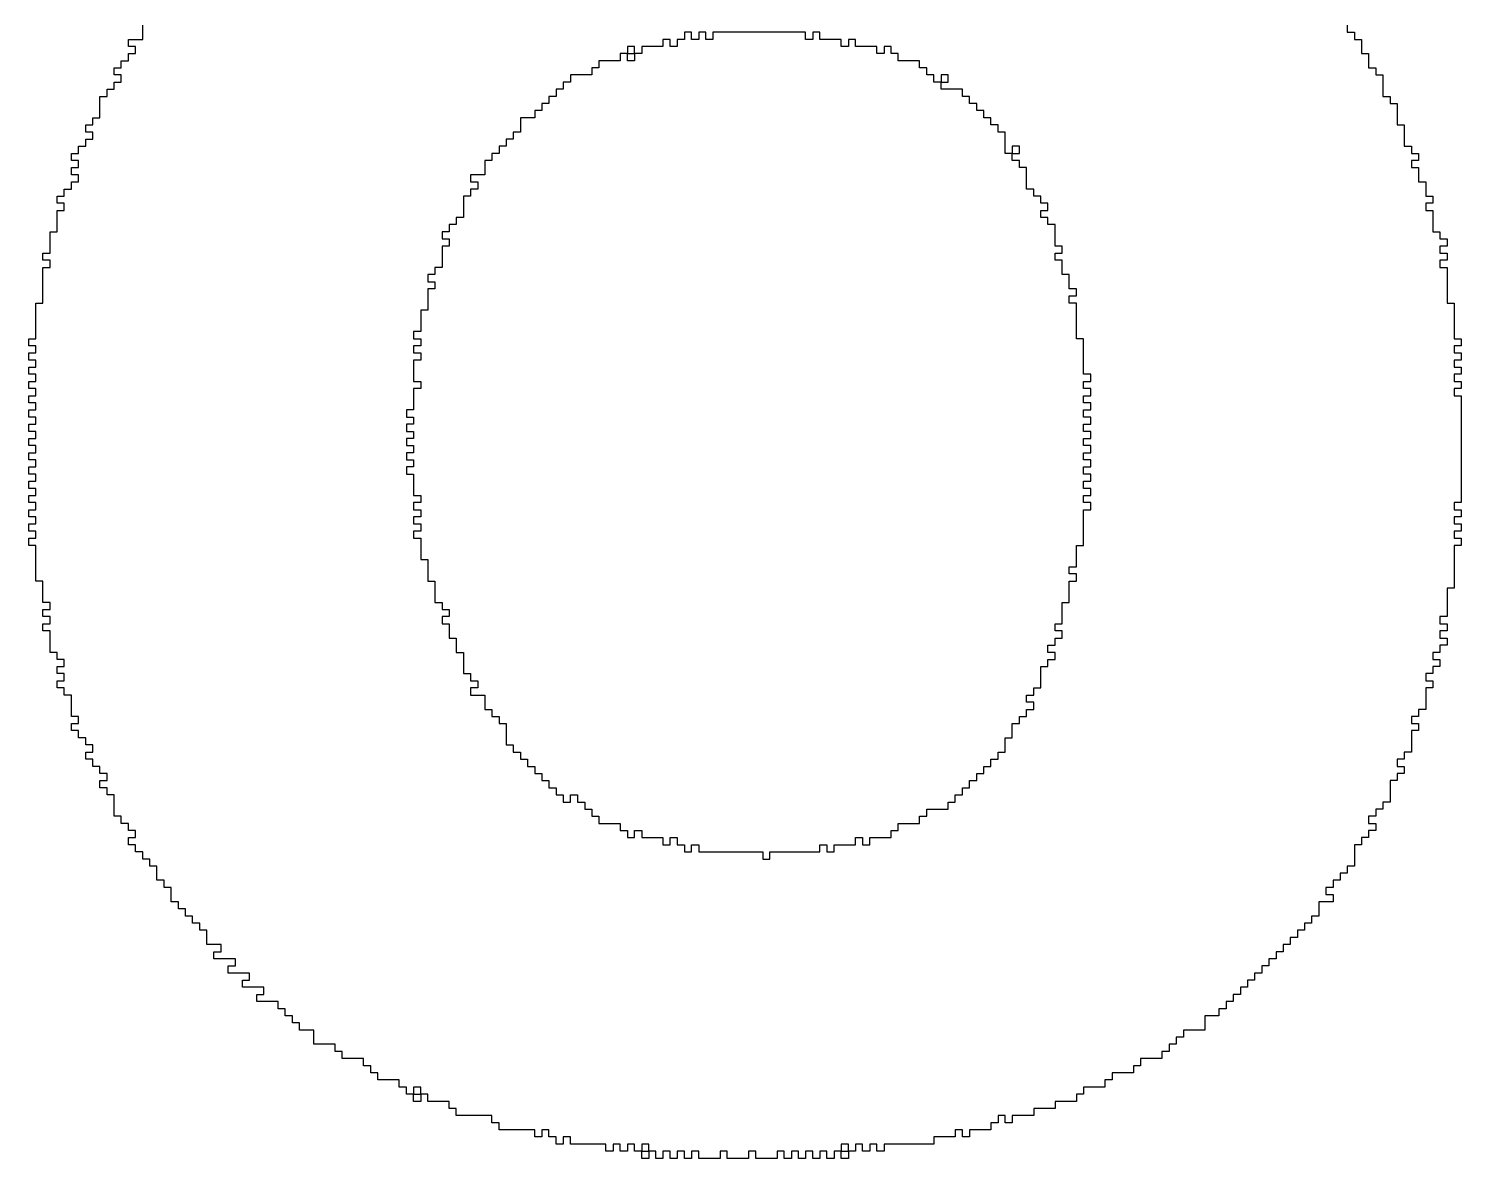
# Model space of a CAD drawing. Header units: millimetres. Extents: x 0 to 3.1, y 0 to 2.57.
# Drawn here: x 1.7193 to 1.8673, y 2.2103 to 2.327 of the extents above; entities that cross this region are included whole.
import ezdxf

# ---------------------------------------------------------------- set-up
doc = ezdxf.new("R2010")
doc.units = ezdxf.units.MM
doc.header["$MEASUREMENT"] = 0
doc.layers.add('TopOverlay', color=2, linetype='Continuous')

msp = doc.modelspace()

# ---------------------------------------------------------------- linework, layer by layer
at = {"layer": 'TopOverlay'}
for p, q in [((1.73111, 2.32667), (1.73111, 2.3274)), ((1.73111, 2.32593), (1.73111, 2.32667)), ((1.7878, 2.32667), (1.78706, 2.32667)), ((1.78706, 2.32667), (1.78706, 2.32593)), ((1.7878, 2.32593), (1.7878, 2.32667)), ((1.78927, 2.32667), (1.78854, 2.32667)), ((1.78854, 2.32667), (1.78854, 2.32593)), ((1.78927, 2.32593), (1.78927, 2.32667)), ((1.79958, 2.32667), (1.79001, 2.32667)), ((1.79001, 2.32667), (1.79001, 2.32593)), ((1.79958, 2.32593), (1.79958, 2.32667)), ((1.80105, 2.32667), (1.80032, 2.32667)), ((1.80032, 2.32667), (1.80032, 2.32593)), ((1.80105, 2.32593), (1.80105, 2.32667)), ((1.85553, 2.3274), (1.85553, 2.32667)), ((1.85553, 2.32667), (1.85627, 2.32667)), ((1.85627, 2.32667), (1.85627, 2.32593)), ((1.72964, 2.3252), (1.72964, 2.32593)), ((1.72964, 2.32593), (1.73111, 2.32593)), ((1.73037, 2.3252), (1.72964, 2.3252)), ((1.73037, 2.32446), (1.73037, 2.3252)), ((1.78191, 2.3252), (1.78117, 2.3252)), ((1.78117, 2.3252), (1.78117, 2.32446)), ((1.78191, 2.32446), (1.78191, 2.3252)), ((1.78485, 2.3252), (1.78265, 2.3252)), ((1.78265, 2.3252), (1.78265, 2.32446)), ((1.78559, 2.32593), (1.78485, 2.32593)), ((1.78485, 2.32593), (1.78485, 2.3252)), ((1.78559, 2.3252), (1.78559, 2.32593)), ((1.78633, 2.3252), (1.78559, 2.3252)), ((1.78706, 2.32593), (1.78633, 2.32593)), ((1.78633, 2.32593), (1.78633, 2.3252)), ((1.78854, 2.32593), (1.7878, 2.32593)), ((1.79001, 2.32593), (1.78927, 2.32593)), ((1.80032, 2.32593), (1.79958, 2.32593)), ((1.80326, 2.32593), (1.80105, 2.32593)), ((1.80326, 2.3252), (1.80326, 2.32593)), ((1.804, 2.3252), (1.80326, 2.3252)), ((1.80473, 2.32593), (1.804, 2.32593)), ((1.804, 2.32593), (1.804, 2.3252)), ((1.80473, 2.3252), (1.80473, 2.32593)), ((1.80694, 2.3252), (1.80473, 2.3252)), ((1.80694, 2.32446), (1.80694, 2.3252)), ((1.80841, 2.3252), (1.80768, 2.3252)), ((1.80768, 2.3252), (1.80768, 2.32446)), ((1.80841, 2.32446), (1.80841, 2.3252)), ((1.85627, 2.32593), (1.85701, 2.32593)), ((1.85701, 2.32593), (1.85701, 2.3252)), ((1.85701, 2.3252), (1.85701, 2.32446)), ((1.7289, 2.32299), (1.7289, 2.32372)), ((1.7289, 2.32372), (1.72964, 2.32372)), ((1.72964, 2.32372), (1.72964, 2.32446)), ((1.72964, 2.32446), (1.73037, 2.32446)), ((1.78044, 2.32372), (1.77823, 2.32372)), ((1.77823, 2.32372), (1.77823, 2.32299)), ((1.78117, 2.32446), (1.78044, 2.32446)), ((1.78044, 2.32446), (1.78044, 2.32372)), ((1.78117, 2.32446), (1.78191, 2.32446)), ((1.78117, 2.32372), (1.78117, 2.32446)), ((1.78191, 2.32372), (1.78117, 2.32372)), ((1.78265, 2.32446), (1.78191, 2.32446)), ((1.78191, 2.32446), (1.78191, 2.32372)), ((1.80768, 2.32446), (1.80694, 2.32446)), ((1.80915, 2.32446), (1.80841, 2.32446)), ((1.80915, 2.32372), (1.80915, 2.32446)), ((1.81136, 2.32372), (1.80915, 2.32372)), ((1.81136, 2.32299), (1.81136, 2.32372)), ((1.85701, 2.32446), (1.85774, 2.32446)), ((1.85774, 2.32446), (1.85774, 2.32372)), ((1.85774, 2.32372), (1.85774, 2.32299)), ((1.72816, 2.32225), (1.72816, 2.32299)), ((1.72816, 2.32299), (1.7289, 2.32299)), ((1.7289, 2.32225), (1.72816, 2.32225)), ((1.7289, 2.32151), (1.7289, 2.32225)), ((1.77749, 2.32225), (1.77528, 2.32225)), ((1.77528, 2.32225), (1.77528, 2.32151)), ((1.77823, 2.32299), (1.77749, 2.32299)), ((1.77749, 2.32299), (1.77749, 2.32225)), ((1.81209, 2.32299), (1.81136, 2.32299)), ((1.81209, 2.32225), (1.81209, 2.32299)), ((1.81283, 2.32225), (1.81209, 2.32225)), ((1.81283, 2.32151), (1.81283, 2.32225)), ((1.8143, 2.32225), (1.81357, 2.32225)), ((1.81357, 2.32225), (1.81357, 2.32151)), ((1.8143, 2.32151), (1.8143, 2.32225)), ((1.85774, 2.32299), (1.85848, 2.32299)), ((1.85848, 2.32299), (1.85848, 2.32225)), ((1.85848, 2.32225), (1.85921, 2.32225)), ((1.85921, 2.32225), (1.85921, 2.32151)), ((1.72743, 2.32004), (1.72743, 2.32078)), ((1.72743, 2.32078), (1.72816, 2.32078)), ((1.72816, 2.32078), (1.72816, 2.32151)), ((1.72816, 2.32151), (1.7289, 2.32151)), ((1.77455, 2.32078), (1.77381, 2.32078)), ((1.77381, 2.32078), (1.77381, 2.32004)), ((1.77528, 2.32151), (1.77455, 2.32151)), ((1.77455, 2.32151), (1.77455, 2.32078)), ((1.81357, 2.32151), (1.81283, 2.32151)), ((1.81357, 2.32078), (1.81357, 2.32151)), ((1.81357, 2.32151), (1.8143, 2.32151)), ((1.81578, 2.32078), (1.81357, 2.32078)), ((1.81578, 2.32004), (1.81578, 2.32078)), ((1.85921, 2.32151), (1.85921, 2.32078)), ((1.85921, 2.32078), (1.85921, 2.32004)), ((1.72669, 2.31931), (1.72669, 2.32004)), ((1.72669, 2.32004), (1.72743, 2.32004)), ((1.72669, 2.31857), (1.72669, 2.31931)), ((1.77307, 2.31931), (1.77234, 2.31931)), ((1.77234, 2.31931), (1.77234, 2.31857)), ((1.77381, 2.32004), (1.77307, 2.32004)), ((1.77307, 2.32004), (1.77307, 2.31931)), ((1.81651, 2.32004), (1.81578, 2.32004)), ((1.81651, 2.31931), (1.81651, 2.32004)), ((1.81725, 2.31931), (1.81651, 2.31931)), ((1.81725, 2.31857), (1.81725, 2.31931)), ((1.85921, 2.32004), (1.85995, 2.32004)), ((1.85995, 2.32004), (1.85995, 2.31931)), ((1.85995, 2.31931), (1.86069, 2.31931)), ((1.86069, 2.31931), (1.86069, 2.31857)), ((1.72595, 2.3171), (1.72595, 2.31783)), ((1.72595, 2.31783), (1.72669, 2.31783)), ((1.72669, 2.31783), (1.72669, 2.31857)), ((1.7716, 2.31783), (1.77013, 2.31783)), ((1.77013, 2.31783), (1.77013, 2.3171)), ((1.77234, 2.31857), (1.7716, 2.31857)), ((1.7716, 2.31857), (1.7716, 2.31783)), ((1.81798, 2.31857), (1.81725, 2.31857)), ((1.81798, 2.31783), (1.81798, 2.31857)), ((1.81872, 2.31783), (1.81798, 2.31783)), ((1.81872, 2.3171), (1.81872, 2.31783)), ((1.86069, 2.31857), (1.86069, 2.31783)), ((1.86069, 2.31783), (1.86069, 2.3171)), ((1.72522, 2.31636), (1.72522, 2.3171)), ((1.72522, 2.3171), (1.72595, 2.3171)), ((1.72595, 2.31636), (1.72522, 2.31636)), ((1.72595, 2.31562), (1.72595, 2.31636)), ((1.77013, 2.31636), (1.76939, 2.31636)), ((1.76939, 2.31636), (1.76939, 2.31562)), ((1.77013, 2.3171), (1.77013, 2.31636)), ((1.81946, 2.3171), (1.81872, 2.3171)), ((1.81946, 2.31636), (1.81946, 2.3171)), ((1.82019, 2.31636), (1.81946, 2.31636)), ((1.82019, 2.31562), (1.82019, 2.31636)), ((1.86069, 2.3171), (1.86142, 2.3171)), ((1.86142, 2.3171), (1.86142, 2.31636)), ((1.86142, 2.31636), (1.86142, 2.31562)), ((1.72448, 2.31415), (1.72448, 2.31489)), ((1.72448, 2.31489), (1.72522, 2.31489)), ((1.72522, 2.31489), (1.72522, 2.31562)), ((1.72522, 2.31562), (1.72595, 2.31562)), ((1.76866, 2.31489), (1.76792, 2.31489)), ((1.76792, 2.31489), (1.76792, 2.31415)), ((1.76939, 2.31562), (1.76866, 2.31562)), ((1.76866, 2.31562), (1.76866, 2.31489)), ((1.82019, 2.31489), (1.82019, 2.31562)), ((1.82019, 2.31415), (1.82019, 2.31489)), ((1.82167, 2.31489), (1.82093, 2.31489)), ((1.82093, 2.31489), (1.82093, 2.31415)), ((1.82167, 2.31415), (1.82167, 2.31489)), ((1.86142, 2.31562), (1.86142, 2.31489)), ((1.86142, 2.31489), (1.86216, 2.31489)), ((1.86216, 2.31489), (1.86216, 2.31415)), ((1.72375, 2.31342), (1.72375, 2.31415)), ((1.72375, 2.31415), (1.72448, 2.31415)), ((1.72448, 2.31342), (1.72375, 2.31342)), ((1.72448, 2.31268), (1.72448, 2.31342)), ((1.76718, 2.31342), (1.76645, 2.31342)), ((1.76645, 2.31342), (1.76645, 2.31268)), ((1.76792, 2.31415), (1.76718, 2.31415)), ((1.76718, 2.31415), (1.76718, 2.31342)), ((1.82093, 2.31415), (1.82019, 2.31415)), ((1.82093, 2.31342), (1.82093, 2.31415)), ((1.82093, 2.31415), (1.82167, 2.31415)), ((1.82167, 2.31342), (1.82093, 2.31342)), ((1.82167, 2.31268), (1.82167, 2.31342)), ((1.86216, 2.31415), (1.8629, 2.31415)), ((1.8629, 2.31342), (1.86216, 2.31342)), ((1.86216, 2.31342), (1.86216, 2.31268)), ((1.8629, 2.31415), (1.8629, 2.31342)), ((1.72375, 2.31194), (1.72375, 2.31268)), ((1.72375, 2.31268), (1.72448, 2.31268)), ((1.72448, 2.31194), (1.72375, 2.31194)), ((1.72448, 2.31121), (1.72448, 2.31194)), ((1.76645, 2.31194), (1.76498, 2.31194)), ((1.76498, 2.31194), (1.76498, 2.31121)), ((1.76645, 2.31268), (1.76645, 2.31194)), ((1.8224, 2.31268), (1.82167, 2.31268)), ((1.8224, 2.31194), (1.8224, 2.31268)), ((1.8224, 2.31121), (1.8224, 2.31194)), ((1.86216, 2.31268), (1.8629, 2.31268)), ((1.8629, 2.31268), (1.8629, 2.31194)), ((1.8629, 2.31194), (1.8629, 2.31121)), ((1.72301, 2.30973), (1.72301, 2.31047)), ((1.72301, 2.31047), (1.72375, 2.31047)), ((1.72375, 2.31047), (1.72375, 2.31121)), ((1.72375, 2.31121), (1.72448, 2.31121)), ((1.76498, 2.31121), (1.76571, 2.31121)), ((1.76571, 2.31047), (1.76498, 2.31047)), ((1.76498, 2.31047), (1.76498, 2.30973)), ((1.76571, 2.31121), (1.76571, 2.31047)), ((1.8224, 2.31047), (1.8224, 2.31121)), ((1.82314, 2.31047), (1.8224, 2.31047)), ((1.82314, 2.30973), (1.82314, 2.31047)), ((1.8629, 2.31121), (1.86363, 2.31121)), ((1.86363, 2.31121), (1.86363, 2.31047)), ((1.86363, 2.31047), (1.86363, 2.30973)), ((1.72227, 2.309), (1.72227, 2.30973)), ((1.72227, 2.30973), (1.72301, 2.30973)), ((1.72301, 2.309), (1.72227, 2.309)), ((1.72301, 2.30826), (1.72301, 2.309)), ((1.76498, 2.30973), (1.76424, 2.30973)), ((1.76424, 2.30973), (1.76424, 2.309)), ((1.76424, 2.309), (1.76424, 2.30826)), ((1.82387, 2.30973), (1.82314, 2.30973)), ((1.82387, 2.309), (1.82387, 2.30973)), ((1.82461, 2.309), (1.82387, 2.309)), ((1.82461, 2.30826), (1.82461, 2.309)), ((1.86363, 2.30973), (1.86437, 2.30973)), ((1.86437, 2.309), (1.86363, 2.309)), ((1.86363, 2.309), (1.86363, 2.30826)), ((1.86437, 2.30973), (1.86437, 2.309)), ((1.72227, 2.30753), (1.72227, 2.30826)), ((1.72227, 2.30826), (1.72301, 2.30826)), ((1.72227, 2.30679), (1.72227, 2.30753)), ((1.76424, 2.30753), (1.7635, 2.30753)), ((1.7635, 2.30753), (1.7635, 2.30679)), ((1.76424, 2.30826), (1.76424, 2.30753)), ((1.82387, 2.30753), (1.82387, 2.30826)), ((1.82387, 2.30826), (1.82461, 2.30826)), ((1.82461, 2.30753), (1.82387, 2.30753)), ((1.82461, 2.30679), (1.82461, 2.30753)), ((1.86363, 2.30826), (1.86437, 2.30826)), ((1.86437, 2.30826), (1.86437, 2.30753)), ((1.86437, 2.30753), (1.86437, 2.30679)), ((1.72154, 2.30532), (1.72154, 2.30605)), ((1.72154, 2.30605), (1.72227, 2.30605)), ((1.72227, 2.30605), (1.72227, 2.30679)), ((1.76277, 2.30605), (1.76203, 2.30605)), ((1.76203, 2.30605), (1.76203, 2.30532)), ((1.7635, 2.30679), (1.76277, 2.30679)), ((1.76277, 2.30679), (1.76277, 2.30605)), ((1.82535, 2.30679), (1.82461, 2.30679)), ((1.82535, 2.30605), (1.82535, 2.30679)), ((1.82535, 2.30532), (1.82535, 2.30605)), ((1.86437, 2.30679), (1.86437, 2.30605)), ((1.86437, 2.30605), (1.8651, 2.30605)), ((1.8651, 2.30605), (1.8651, 2.30532)), ((1.72154, 2.30458), (1.72154, 2.30532)), ((1.72154, 2.30384), (1.72154, 2.30458)), ((1.76203, 2.30532), (1.76277, 2.30532)), ((1.76277, 2.30458), (1.76203, 2.30458)), ((1.76203, 2.30458), (1.76203, 2.30384)), ((1.76277, 2.30532), (1.76277, 2.30458)), ((1.82535, 2.30458), (1.82535, 2.30532)), ((1.82608, 2.30458), (1.82535, 2.30458)), ((1.82608, 2.30384), (1.82608, 2.30458)), ((1.8651, 2.30532), (1.86584, 2.30532)), ((1.86584, 2.30458), (1.8651, 2.30458)), ((1.8651, 2.30458), (1.8651, 2.30384)), ((1.86584, 2.30532), (1.86584, 2.30458)), ((1.7208, 2.30311), (1.7208, 2.30384)), ((1.7208, 2.30384), (1.72154, 2.30384)), ((1.72154, 2.30311), (1.7208, 2.30311)), ((1.72154, 2.30237), (1.72154, 2.30311)), ((1.76203, 2.30384), (1.76203, 2.30311)), ((1.76203, 2.30311), (1.76203, 2.30237)), ((1.82535, 2.30311), (1.82535, 2.30384)), ((1.82535, 2.30384), (1.82608, 2.30384)), ((1.82608, 2.30311), (1.82535, 2.30311)), ((1.82608, 2.30237), (1.82608, 2.30311)), ((1.8651, 2.30384), (1.86584, 2.30384)), ((1.86584, 2.30311), (1.8651, 2.30311)), ((1.8651, 2.30311), (1.8651, 2.30237)), ((1.86584, 2.30384), (1.86584, 2.30311)), ((1.7208, 2.30164), (1.7208, 2.30237)), ((1.7208, 2.30237), (1.72154, 2.30237)), ((1.7208, 2.3009), (1.7208, 2.30164)), ((1.76129, 2.30164), (1.76056, 2.30164)), ((1.76056, 2.30164), (1.76056, 2.3009)), ((1.76203, 2.30237), (1.76129, 2.30237)), ((1.76129, 2.30237), (1.76129, 2.30164)), ((1.82608, 2.30164), (1.82608, 2.30237)), ((1.82682, 2.30164), (1.82608, 2.30164)), ((1.82682, 2.3009), (1.82682, 2.30164)), ((1.8651, 2.30237), (1.86584, 2.30237)), ((1.86584, 2.30237), (1.86584, 2.30164)), ((1.86584, 2.30164), (1.86584, 2.3009)), ((1.7208, 2.30016), (1.7208, 2.3009)), ((1.7208, 2.29943), (1.7208, 2.30016)), ((1.76056, 2.3009), (1.76129, 2.3009)), ((1.76129, 2.30016), (1.76056, 2.30016)), ((1.76056, 2.30016), (1.76056, 2.29943)), ((1.76129, 2.3009), (1.76129, 2.30016)), ((1.82682, 2.30016), (1.82682, 2.3009)), ((1.82756, 2.30016), (1.82682, 2.30016)), ((1.82756, 2.29943), (1.82756, 2.30016)), ((1.86584, 2.3009), (1.86584, 2.30016)), ((1.86584, 2.30016), (1.86584, 2.29943)), ((1.72006, 2.29795), (1.72006, 2.29869)), ((1.72006, 2.29869), (1.7208, 2.29869)), ((1.7208, 2.29869), (1.7208, 2.29943)), ((1.76056, 2.29943), (1.76056, 2.29869)), ((1.76056, 2.29869), (1.76056, 2.29795)), ((1.82682, 2.29869), (1.82682, 2.29943)), ((1.82682, 2.29943), (1.82756, 2.29943)), ((1.82756, 2.29869), (1.82682, 2.29869)), ((1.82756, 2.29795), (1.82756, 2.29869)), ((1.86584, 2.29943), (1.86584, 2.29869)), ((1.86584, 2.29869), (1.86658, 2.29869)), ((1.86658, 2.29869), (1.86658, 2.29795)), ((1.72006, 2.29722), (1.72006, 2.29795)), ((1.72006, 2.29648), (1.72006, 2.29722)), ((1.76056, 2.29795), (1.75982, 2.29795)), ((1.75982, 2.29795), (1.75982, 2.29722)), ((1.75982, 2.29722), (1.75982, 2.29648)), ((1.82756, 2.29722), (1.82756, 2.29795)), ((1.82756, 2.29648), (1.82756, 2.29722)), ((1.86658, 2.29795), (1.86658, 2.29722)), ((1.86658, 2.29722), (1.86658, 2.29648)), ((1.72006, 2.29575), (1.72006, 2.29648)), ((1.72006, 2.29501), (1.72006, 2.29575)), ((1.75982, 2.29575), (1.75909, 2.29575)), ((1.75909, 2.29575), (1.75909, 2.29501)), ((1.75982, 2.29648), (1.75982, 2.29575)), ((1.82756, 2.29575), (1.82756, 2.29648)), ((1.82756, 2.29501), (1.82756, 2.29575)), ((1.86658, 2.29648), (1.86658, 2.29575)), ((1.86658, 2.29575), (1.86658, 2.29501)), ((1.71933, 2.29427), (1.71933, 2.29501)), ((1.71933, 2.29501), (1.72006, 2.29501)), ((1.72006, 2.29427), (1.71933, 2.29427)), ((1.72006, 2.29354), (1.72006, 2.29427)), ((1.75909, 2.29501), (1.75982, 2.29501)), ((1.75982, 2.29427), (1.75909, 2.29427)), ((1.75909, 2.29427), (1.75909, 2.29354)), ((1.75982, 2.29501), (1.75982, 2.29427)), ((1.82829, 2.29501), (1.82756, 2.29501)), ((1.82829, 2.29427), (1.82829, 2.29501)), ((1.82829, 2.29354), (1.82829, 2.29427)), ((1.86658, 2.29501), (1.86731, 2.29501)), ((1.86731, 2.29427), (1.86658, 2.29427)), ((1.86658, 2.29427), (1.86658, 2.29354)), ((1.86731, 2.29501), (1.86731, 2.29427)), ((1.71933, 2.2928), (1.71933, 2.29354)), ((1.71933, 2.29354), (1.72006, 2.29354)), ((1.72006, 2.2928), (1.71933, 2.2928)), ((1.72006, 2.29206), (1.72006, 2.2928)), ((1.75909, 2.29354), (1.75982, 2.29354)), ((1.75982, 2.2928), (1.75909, 2.2928)), ((1.75909, 2.2928), (1.75909, 2.29206)), ((1.75982, 2.29354), (1.75982, 2.2928)), ((1.82829, 2.2928), (1.82829, 2.29354)), ((1.82829, 2.29206), (1.82829, 2.2928)), ((1.86658, 2.29354), (1.86731, 2.29354)), ((1.86731, 2.2928), (1.86658, 2.2928)), ((1.86658, 2.2928), (1.86658, 2.29206)), ((1.86731, 2.29354), (1.86731, 2.2928)), ((1.71933, 2.29133), (1.71933, 2.29206)), ((1.71933, 2.29206), (1.72006, 2.29206)), ((1.72006, 2.29133), (1.71933, 2.29133)), ((1.72006, 2.29059), (1.72006, 2.29133)), ((1.75909, 2.29206), (1.75909, 2.29133)), ((1.75909, 2.29133), (1.75909, 2.29059)), ((1.82829, 2.29133), (1.82829, 2.29206)), ((1.82903, 2.29133), (1.82829, 2.29133)), ((1.82903, 2.29059), (1.82903, 2.29133)), ((1.86658, 2.29206), (1.86731, 2.29206)), ((1.86731, 2.29133), (1.86658, 2.29133)), ((1.86658, 2.29133), (1.86658, 2.29059)), ((1.86731, 2.29206), (1.86731, 2.29133)), ((1.71933, 2.28986), (1.71933, 2.29059)), ((1.71933, 2.29059), (1.72006, 2.29059)), ((1.72006, 2.28986), (1.71933, 2.28986)), ((1.72006, 2.28912), (1.72006, 2.28986)), ((1.75909, 2.29059), (1.75982, 2.29059)), ((1.75982, 2.28986), (1.75909, 2.28986)), ((1.75909, 2.28986), (1.75909, 2.28912)), ((1.75982, 2.29059), (1.75982, 2.28986)), ((1.82829, 2.28986), (1.82829, 2.29059)), ((1.82829, 2.29059), (1.82903, 2.29059)), ((1.82903, 2.28986), (1.82829, 2.28986)), ((1.82903, 2.28912), (1.82903, 2.28986)), ((1.86658, 2.29059), (1.86731, 2.29059)), ((1.86731, 2.28986), (1.86658, 2.28986)), ((1.86658, 2.28986), (1.86658, 2.28912)), ((1.86731, 2.29059), (1.86731, 2.28986)), ((1.71933, 2.28838), (1.71933, 2.28912)), ((1.71933, 2.28912), (1.72006, 2.28912)), ((1.72006, 2.28838), (1.71933, 2.28838)), ((1.72006, 2.28765), (1.72006, 2.28838)), ((1.75909, 2.28912), (1.75909, 2.28838)), ((1.75909, 2.28838), (1.75909, 2.28765)), ((1.82829, 2.28838), (1.82829, 2.28912)), ((1.82829, 2.28912), (1.82903, 2.28912)), ((1.82903, 2.28838), (1.82829, 2.28838)), ((1.82903, 2.28765), (1.82903, 2.28838)), ((1.86658, 2.28912), (1.86731, 2.28912)), ((1.86731, 2.28912), (1.86731, 2.28838)), ((1.86731, 2.28838), (1.86731, 2.28765)), ((1.71933, 2.28691), (1.71933, 2.28765)), ((1.71933, 2.28765), (1.72006, 2.28765)), ((1.72006, 2.28691), (1.71933, 2.28691)), ((1.72006, 2.28617), (1.72006, 2.28691)), ((1.75909, 2.28765), (1.75835, 2.28765)), ((1.75835, 2.28765), (1.75835, 2.28691)), ((1.75835, 2.28691), (1.75909, 2.28691)), ((1.75909, 2.28691), (1.75909, 2.28617)), ((1.82829, 2.28691), (1.82829, 2.28765)), ((1.82829, 2.28765), (1.82903, 2.28765)), ((1.82903, 2.28691), (1.82829, 2.28691)), ((1.82903, 2.28617), (1.82903, 2.28691)), ((1.86731, 2.28765), (1.86731, 2.28691)), ((1.86731, 2.28691), (1.86731, 2.28617)), ((1.71933, 2.28544), (1.71933, 2.28617)), ((1.71933, 2.28617), (1.72006, 2.28617)), ((1.72006, 2.28544), (1.71933, 2.28544)), ((1.72006, 2.2847), (1.72006, 2.28544)), ((1.75909, 2.28617), (1.75835, 2.28617)), ((1.75835, 2.28617), (1.75835, 2.28544)), ((1.75835, 2.28544), (1.75909, 2.28544)), ((1.75909, 2.28544), (1.75909, 2.2847)), ((1.82829, 2.28544), (1.82829, 2.28617)), ((1.82829, 2.28617), (1.82903, 2.28617)), ((1.82903, 2.28544), (1.82829, 2.28544)), ((1.82903, 2.2847), (1.82903, 2.28544)), ((1.86731, 2.28617), (1.86731, 2.28544)), ((1.86731, 2.28544), (1.86731, 2.2847)), ((1.71933, 2.28397), (1.71933, 2.2847)), ((1.71933, 2.2847), (1.72006, 2.2847)), ((1.72006, 2.28397), (1.71933, 2.28397)), ((1.72006, 2.28323), (1.72006, 2.28397)), ((1.75909, 2.2847), (1.75835, 2.2847)), ((1.75835, 2.2847), (1.75835, 2.28397)), ((1.75835, 2.28397), (1.75909, 2.28397)), ((1.75909, 2.28397), (1.75909, 2.28323)), ((1.82829, 2.28397), (1.82829, 2.2847)), ((1.82829, 2.2847), (1.82903, 2.2847)), ((1.82903, 2.28397), (1.82829, 2.28397)), ((1.82903, 2.28323), (1.82903, 2.28397)), ((1.86731, 2.2847), (1.86731, 2.28397)), ((1.86731, 2.28397), (1.86731, 2.28323)), ((1.71933, 2.28249), (1.71933, 2.28323)), ((1.71933, 2.28323), (1.72006, 2.28323)), ((1.72006, 2.28249), (1.71933, 2.28249)), ((1.72006, 2.28176), (1.72006, 2.28249)), ((1.75909, 2.28323), (1.75835, 2.28323)), ((1.75835, 2.28323), (1.75835, 2.28249)), ((1.75835, 2.28249), (1.75909, 2.28249)), ((1.75909, 2.28249), (1.75909, 2.28176)), ((1.82829, 2.28249), (1.82829, 2.28323)), ((1.82829, 2.28323), (1.82903, 2.28323)), ((1.82903, 2.28249), (1.82829, 2.28249)), ((1.82903, 2.28176), (1.82903, 2.28249)), ((1.86731, 2.28323), (1.86731, 2.28249)), ((1.86731, 2.28249), (1.86731, 2.28176)), ((1.71933, 2.28102), (1.71933, 2.28176)), ((1.71933, 2.28176), (1.72006, 2.28176)), ((1.72006, 2.28102), (1.71933, 2.28102)), ((1.72006, 2.28028), (1.72006, 2.28102)), ((1.75909, 2.28176), (1.75835, 2.28176)), ((1.75835, 2.28176), (1.75835, 2.28102)), ((1.75835, 2.28102), (1.75909, 2.28102)), ((1.75909, 2.28102), (1.75909, 2.28028)), ((1.82829, 2.28102), (1.82829, 2.28176)), ((1.82829, 2.28176), (1.82903, 2.28176)), ((1.82903, 2.28102), (1.82829, 2.28102)), ((1.82903, 2.28028), (1.82903, 2.28102)), ((1.86731, 2.28176), (1.86731, 2.28102)), ((1.86731, 2.28102), (1.86731, 2.28028)), ((1.71933, 2.27955), (1.71933, 2.28028)), ((1.71933, 2.28028), (1.72006, 2.28028)), ((1.72006, 2.27955), (1.71933, 2.27955)), ((1.72006, 2.27881), (1.72006, 2.27955)), ((1.75909, 2.28028), (1.75909, 2.27955)), ((1.75909, 2.27955), (1.75909, 2.27881)), ((1.82829, 2.27955), (1.82829, 2.28028)), ((1.82829, 2.28028), (1.82903, 2.28028)), ((1.82903, 2.27955), (1.82829, 2.27955)), ((1.82903, 2.27881), (1.82903, 2.27955)), ((1.86731, 2.28028), (1.86731, 2.27955)), ((1.86731, 2.27955), (1.86731, 2.27881)), ((1.71933, 2.27808), (1.71933, 2.27881)), ((1.71933, 2.27881), (1.72006, 2.27881)), ((1.72006, 2.27808), (1.71933, 2.27808)), ((1.72006, 2.27734), (1.72006, 2.27808)), ((1.75909, 2.27881), (1.75982, 2.27881)), ((1.75982, 2.27808), (1.75909, 2.27808)), ((1.75909, 2.27808), (1.75909, 2.27734)), ((1.75982, 2.27881), (1.75982, 2.27808)), ((1.82829, 2.27808), (1.82829, 2.27881)), ((1.82829, 2.27881), (1.82903, 2.27881)), ((1.82903, 2.27808), (1.82829, 2.27808)), ((1.82903, 2.27734), (1.82903, 2.27808)), ((1.86731, 2.27808), (1.86658, 2.27808)), ((1.86658, 2.27808), (1.86658, 2.27734)), ((1.86731, 2.27881), (1.86731, 2.27808)), ((1.71933, 2.2766), (1.71933, 2.27734)), ((1.71933, 2.27734), (1.72006, 2.27734)), ((1.72006, 2.2766), (1.71933, 2.2766)), ((1.72006, 2.27587), (1.72006, 2.2766)), ((1.75909, 2.27734), (1.75982, 2.27734)), ((1.75982, 2.2766), (1.75909, 2.2766)), ((1.75909, 2.2766), (1.75909, 2.27587)), ((1.75982, 2.27734), (1.75982, 2.2766)), ((1.82829, 2.2766), (1.82829, 2.27734)), ((1.82829, 2.27734), (1.82903, 2.27734)), ((1.82829, 2.27587), (1.82829, 2.2766)), ((1.86658, 2.27734), (1.86731, 2.27734)), ((1.86731, 2.2766), (1.86658, 2.2766)), ((1.86658, 2.2766), (1.86658, 2.27587)), ((1.86731, 2.27734), (1.86731, 2.2766)), ((1.71933, 2.27513), (1.71933, 2.27587)), ((1.71933, 2.27587), (1.72006, 2.27587)), ((1.72006, 2.27513), (1.71933, 2.27513)), ((1.72006, 2.27439), (1.72006, 2.27513)), ((1.75909, 2.27587), (1.75982, 2.27587)), ((1.75982, 2.27513), (1.75909, 2.27513)), ((1.75909, 2.27513), (1.75909, 2.27439)), ((1.75982, 2.27587), (1.75982, 2.27513)), ((1.82829, 2.27513), (1.82829, 2.27587)), ((1.82829, 2.27439), (1.82829, 2.27513)), ((1.86658, 2.27587), (1.86731, 2.27587)), ((1.86731, 2.27513), (1.86658, 2.27513)), ((1.86658, 2.27513), (1.86658, 2.27439)), ((1.86731, 2.27587), (1.86731, 2.27513)), ((1.71933, 2.27366), (1.71933, 2.27439)), ((1.71933, 2.27439), (1.72006, 2.27439)), ((1.72006, 2.27366), (1.71933, 2.27366)), ((1.72006, 2.27292), (1.72006, 2.27366)), ((1.75909, 2.27439), (1.75982, 2.27439)), ((1.75982, 2.27439), (1.75982, 2.27366)), ((1.75982, 2.27366), (1.75982, 2.27292)), ((1.82756, 2.27292), (1.82756, 2.27366)), ((1.82756, 2.27366), (1.82829, 2.27366)), ((1.82829, 2.27366), (1.82829, 2.27439)), ((1.86658, 2.27439), (1.86731, 2.27439)), ((1.86731, 2.27366), (1.86658, 2.27366)), ((1.86658, 2.27366), (1.86658, 2.27292)), ((1.86731, 2.27439), (1.86731, 2.27366)), ((1.72006, 2.27219), (1.72006, 2.27292)), ((1.72006, 2.27145), (1.72006, 2.27219)), ((1.75982, 2.27292), (1.75982, 2.27219)), ((1.75982, 2.27219), (1.76056, 2.27219)), ((1.76056, 2.27219), (1.76056, 2.27145)), ((1.82756, 2.27219), (1.82756, 2.27292)), ((1.82756, 2.27145), (1.82756, 2.27219)), ((1.86658, 2.27292), (1.86658, 2.27219)), ((1.86658, 2.27219), (1.86658, 2.27145)), ((1.72006, 2.27071), (1.72006, 2.27145)), ((1.72006, 2.26998), (1.72006, 2.27071)), ((1.76056, 2.27145), (1.76056, 2.27071)), ((1.76056, 2.27071), (1.76056, 2.26998)), ((1.82682, 2.27071), (1.82682, 2.27145)), ((1.82682, 2.27145), (1.82756, 2.27145)), ((1.82756, 2.27071), (1.82682, 2.27071)), ((1.82756, 2.26998), (1.82756, 2.27071)), ((1.86658, 2.27145), (1.86658, 2.27071)), ((1.86658, 2.27071), (1.86658, 2.26998)), ((1.7208, 2.26998), (1.72006, 2.26998)), ((1.7208, 2.26924), (1.7208, 2.26998)), ((1.7208, 2.2685), (1.7208, 2.26924)), ((1.76056, 2.26998), (1.76129, 2.26998)), ((1.76129, 2.26998), (1.76129, 2.26924)), ((1.76129, 2.26924), (1.76129, 2.2685)), ((1.82682, 2.26924), (1.82682, 2.26998)), ((1.82682, 2.26998), (1.82756, 2.26998)), ((1.82682, 2.2685), (1.82682, 2.26924)), ((1.86658, 2.26924), (1.86584, 2.26924)), ((1.86584, 2.26924), (1.86584, 2.2685)), ((1.86658, 2.26998), (1.86658, 2.26924)), ((1.7208, 2.26777), (1.7208, 2.2685)), ((1.72154, 2.26777), (1.7208, 2.26777)), ((1.72154, 2.26703), (1.72154, 2.26777)), ((1.76129, 2.2685), (1.76129, 2.26777)), ((1.76129, 2.26777), (1.76203, 2.26777)), ((1.76203, 2.26777), (1.76203, 2.26703)), ((1.82608, 2.26703), (1.82608, 2.26777)), ((1.82608, 2.26777), (1.82682, 2.26777)), ((1.82682, 2.26777), (1.82682, 2.2685)), ((1.86584, 2.2685), (1.86584, 2.26777)), ((1.86584, 2.26777), (1.86584, 2.26703)), ((1.7208, 2.2663), (1.7208, 2.26703)), ((1.7208, 2.26703), (1.72154, 2.26703)), ((1.72154, 2.2663), (1.7208, 2.2663)), ((1.72154, 2.26556), (1.72154, 2.2663)), ((1.76203, 2.26703), (1.76277, 2.26703)), ((1.76277, 2.2663), (1.76203, 2.2663)), ((1.76203, 2.2663), (1.76203, 2.26556)), ((1.76277, 2.26703), (1.76277, 2.2663)), ((1.82608, 2.2663), (1.82608, 2.26703)), ((1.82608, 2.26556), (1.82608, 2.2663)), ((1.86584, 2.2663), (1.8651, 2.2663)), ((1.8651, 2.2663), (1.8651, 2.26556)), ((1.86584, 2.26703), (1.86584, 2.2663)), ((1.7208, 2.26482), (1.7208, 2.26556)), ((1.7208, 2.26556), (1.72154, 2.26556)), ((1.72154, 2.26482), (1.7208, 2.26482)), ((1.72154, 2.26409), (1.72154, 2.26482)), ((1.76203, 2.26556), (1.76277, 2.26556)), ((1.76277, 2.26556), (1.76277, 2.26482)), ((1.76277, 2.26482), (1.76277, 2.26409)), ((1.82535, 2.26482), (1.82535, 2.26556)), ((1.82535, 2.26556), (1.82608, 2.26556)), ((1.82608, 2.26482), (1.82535, 2.26482)), ((1.82608, 2.26409), (1.82608, 2.26482)), ((1.8651, 2.26556), (1.86584, 2.26556)), ((1.86584, 2.26482), (1.8651, 2.26482)), ((1.8651, 2.26482), (1.8651, 2.26409)), ((1.86584, 2.26556), (1.86584, 2.26482)), ((1.72154, 2.26335), (1.72154, 2.26409)), ((1.72154, 2.26261), (1.72154, 2.26335)), ((1.76277, 2.26409), (1.7635, 2.26409)), ((1.7635, 2.26409), (1.7635, 2.26335)), ((1.7635, 2.26335), (1.7635, 2.26261)), ((1.82461, 2.26261), (1.82461, 2.26335)), ((1.82461, 2.26335), (1.82535, 2.26335)), ((1.82535, 2.26335), (1.82535, 2.26409)), ((1.82535, 2.26409), (1.82608, 2.26409)), ((1.8651, 2.26409), (1.86584, 2.26409)), ((1.86584, 2.26335), (1.8651, 2.26335)), ((1.8651, 2.26335), (1.8651, 2.26261)), ((1.86584, 2.26409), (1.86584, 2.26335)), ((1.72227, 2.26261), (1.72154, 2.26261)), ((1.72227, 2.26188), (1.72227, 2.26261)), ((1.72301, 2.26188), (1.72227, 2.26188)), ((1.72301, 2.26114), (1.72301, 2.26188)), ((1.7635, 2.26261), (1.76424, 2.26261)), ((1.76424, 2.26261), (1.76424, 2.26188)), ((1.76424, 2.26188), (1.76424, 2.26114)), ((1.82535, 2.26261), (1.82461, 2.26261)), ((1.82461, 2.26114), (1.82461, 2.26188)), ((1.82461, 2.26188), (1.82535, 2.26188)), ((1.82535, 2.26188), (1.82535, 2.26261)), ((1.8651, 2.26261), (1.86437, 2.26261)), ((1.86437, 2.26261), (1.86437, 2.26188)), ((1.86437, 2.26188), (1.8651, 2.26188)), ((1.8651, 2.26188), (1.8651, 2.26114)), ((1.72227, 2.26041), (1.72227, 2.26114)), ((1.72227, 2.26114), (1.72301, 2.26114)), ((1.72301, 2.26041), (1.72227, 2.26041)), ((1.72301, 2.25967), (1.72301, 2.26041)), ((1.76424, 2.26114), (1.76424, 2.26041)), ((1.76424, 2.26041), (1.76498, 2.26041)), ((1.76498, 2.26041), (1.76498, 2.25967)), ((1.82387, 2.26041), (1.82387, 2.26114)), ((1.82387, 2.26114), (1.82461, 2.26114)), ((1.82387, 2.25967), (1.82387, 2.26041)), ((1.86437, 2.26041), (1.86363, 2.26041)), ((1.86363, 2.26041), (1.86363, 2.25967)), ((1.8651, 2.26114), (1.86437, 2.26114)), ((1.86437, 2.26114), (1.86437, 2.26041)), ((1.72227, 2.25893), (1.72227, 2.25967)), ((1.72227, 2.25967), (1.72301, 2.25967)), ((1.72301, 2.25893), (1.72227, 2.25893)), ((1.72301, 2.2582), (1.72301, 2.25893)), ((1.76498, 2.25967), (1.76571, 2.25967)), ((1.76571, 2.25893), (1.76498, 2.25893)), ((1.76498, 2.25893), (1.76498, 2.2582)), ((1.76571, 2.25967), (1.76571, 2.25893)), ((1.82314, 2.2582), (1.82314, 2.25893)), ((1.82314, 2.25893), (1.82387, 2.25893)), ((1.82387, 2.25893), (1.82387, 2.25967)), ((1.86363, 2.25967), (1.86437, 2.25967)), ((1.86437, 2.25893), (1.86363, 2.25893)), ((1.86363, 2.25893), (1.86363, 2.2582)), ((1.86437, 2.25967), (1.86437, 2.25893)), ((1.72375, 2.2582), (1.72301, 2.2582)), ((1.72375, 2.25746), (1.72375, 2.2582)), ((1.72375, 2.25672), (1.72375, 2.25746)), ((1.76498, 2.2582), (1.76645, 2.2582)), ((1.76645, 2.2582), (1.76645, 2.25746)), ((1.76645, 2.25746), (1.76645, 2.25672)), ((1.8224, 2.25746), (1.8224, 2.2582)), ((1.8224, 2.2582), (1.82314, 2.2582)), ((1.82314, 2.25746), (1.8224, 2.25746)), ((1.82314, 2.25672), (1.82314, 2.25746)), ((1.86363, 2.2582), (1.86363, 2.25746)), ((1.86363, 2.25746), (1.86363, 2.25672)), ((1.72375, 2.25599), (1.72375, 2.25672)), ((1.72448, 2.25599), (1.72375, 2.25599)), ((1.72448, 2.25525), (1.72448, 2.25599)), ((1.76645, 2.25672), (1.76718, 2.25672)), ((1.76718, 2.25672), (1.76718, 2.25599)), ((1.76718, 2.25599), (1.76792, 2.25599)), ((1.76792, 2.25599), (1.76792, 2.25525)), ((1.82167, 2.25525), (1.82167, 2.25599)), ((1.82167, 2.25599), (1.8224, 2.25599)), ((1.8224, 2.25599), (1.8224, 2.25672)), ((1.8224, 2.25672), (1.82314, 2.25672)), ((1.8629, 2.25599), (1.86216, 2.25599)), ((1.86216, 2.25599), (1.86216, 2.25525)), ((1.86363, 2.25672), (1.8629, 2.25672)), ((1.8629, 2.25672), (1.8629, 2.25599)), ((1.72375, 2.25452), (1.72375, 2.25525)), ((1.72375, 2.25525), (1.72448, 2.25525)), ((1.72448, 2.25452), (1.72375, 2.25452)), ((1.72448, 2.25378), (1.72448, 2.25452)), ((1.76792, 2.25525), (1.76866, 2.25525)), ((1.76866, 2.25525), (1.76866, 2.25452)), ((1.76866, 2.25452), (1.76866, 2.25378)), ((1.82093, 2.25452), (1.82093, 2.25525)), ((1.82093, 2.25525), (1.82167, 2.25525)), ((1.82093, 2.25378), (1.82093, 2.25452)), ((1.86216, 2.25525), (1.8629, 2.25525)), ((1.8629, 2.25452), (1.86216, 2.25452)), ((1.86216, 2.25452), (1.86216, 2.25378)), ((1.8629, 2.25525), (1.8629, 2.25452)), ((1.72522, 2.25378), (1.72448, 2.25378)), ((1.72522, 2.25304), (1.72522, 2.25378)), ((1.72595, 2.25304), (1.72522, 2.25304)), ((1.72595, 2.25231), (1.72595, 2.25304)), ((1.76866, 2.25378), (1.76866, 2.25304)), ((1.76866, 2.25304), (1.76939, 2.25304)), ((1.76939, 2.25304), (1.76939, 2.25231)), ((1.82019, 2.25304), (1.82019, 2.25378)), ((1.82019, 2.25378), (1.82093, 2.25378)), ((1.82019, 2.25231), (1.82019, 2.25304)), ((1.86216, 2.25378), (1.86216, 2.25304)), ((1.86216, 2.25304), (1.86216, 2.25231)), ((1.72522, 2.25157), (1.72522, 2.25231)), ((1.72522, 2.25231), (1.72595, 2.25231)), ((1.72595, 2.25157), (1.72522, 2.25157)), ((1.72595, 2.25083), (1.72595, 2.25157)), ((1.76939, 2.25231), (1.77013, 2.25231)), ((1.77013, 2.25231), (1.77013, 2.25157)), ((1.77013, 2.25157), (1.77087, 2.25157)), ((1.77087, 2.25157), (1.77087, 2.25083)), ((1.81872, 2.25083), (1.81872, 2.25157)), ((1.81872, 2.25157), (1.81946, 2.25157)), ((1.81946, 2.25157), (1.81946, 2.25231)), ((1.81946, 2.25231), (1.82019, 2.25231)), ((1.86142, 2.25157), (1.86069, 2.25157)), ((1.86069, 2.25157), (1.86069, 2.25083)), ((1.86216, 2.25231), (1.86142, 2.25231)), ((1.86142, 2.25231), (1.86142, 2.25157)), ((1.72669, 2.25083), (1.72595, 2.25083)), ((1.72669, 2.2501), (1.72669, 2.25083)), ((1.72743, 2.2501), (1.72669, 2.2501)), ((1.72743, 2.24936), (1.72743, 2.2501)), ((1.77087, 2.25083), (1.7716, 2.25083)), ((1.7716, 2.25083), (1.7716, 2.2501)), ((1.7716, 2.2501), (1.77234, 2.2501)), ((1.77234, 2.2501), (1.77234, 2.24936)), ((1.81725, 2.24936), (1.81725, 2.2501)), ((1.81725, 2.2501), (1.81798, 2.2501)), ((1.81798, 2.2501), (1.81798, 2.25083)), ((1.81798, 2.25083), (1.81872, 2.25083)), ((1.86069, 2.25083), (1.86142, 2.25083)), ((1.86142, 2.2501), (1.86069, 2.2501)), ((1.86069, 2.2501), (1.86069, 2.24936)), ((1.86142, 2.25083), (1.86142, 2.2501)), ((1.72669, 2.24863), (1.72669, 2.24936)), ((1.72669, 2.24936), (1.72743, 2.24936)), ((1.72743, 2.24863), (1.72669, 2.24863)), ((1.72743, 2.24789), (1.72743, 2.24863)), ((1.77234, 2.24936), (1.77307, 2.24936)), ((1.77307, 2.24936), (1.77307, 2.24863)), ((1.77307, 2.24863), (1.77381, 2.24863)), ((1.77381, 2.24863), (1.77381, 2.24789)), ((1.81578, 2.24789), (1.81578, 2.24863)), ((1.81578, 2.24863), (1.81651, 2.24863)), ((1.81651, 2.24863), (1.81651, 2.24936)), ((1.81651, 2.24936), (1.81725, 2.24936)), ((1.86069, 2.24936), (1.85995, 2.24936)), ((1.85995, 2.24936), (1.85995, 2.24863)), ((1.85995, 2.24863), (1.85995, 2.24789)), ((1.72816, 2.24789), (1.72743, 2.24789)), ((1.72816, 2.24715), (1.72816, 2.24789)), ((1.72816, 2.24642), (1.72816, 2.24715)), ((1.72816, 2.24568), (1.72816, 2.24642)), ((1.77381, 2.24789), (1.77455, 2.24789)), ((1.77455, 2.24789), (1.77455, 2.24715)), ((1.77455, 2.24715), (1.77528, 2.24715)), ((1.77528, 2.24715), (1.77528, 2.24789)), ((1.77528, 2.24789), (1.77602, 2.24789)), ((1.77602, 2.24789), (1.77602, 2.24715)), ((1.77602, 2.24715), (1.77676, 2.24715)), ((1.77676, 2.24715), (1.77676, 2.24642)), ((1.77676, 2.24642), (1.77749, 2.24642)), ((1.77749, 2.24642), (1.77749, 2.24568)), ((1.81209, 2.24568), (1.81209, 2.24642)), ((1.81209, 2.24642), (1.8143, 2.24642)), ((1.8143, 2.24642), (1.8143, 2.24715)), ((1.8143, 2.24715), (1.81504, 2.24715)), ((1.81504, 2.24715), (1.81504, 2.24789)), ((1.81504, 2.24789), (1.81578, 2.24789)), ((1.85921, 2.24642), (1.85848, 2.24642)), ((1.85848, 2.24642), (1.85848, 2.24568)), ((1.85995, 2.24715), (1.85921, 2.24715)), ((1.85921, 2.24715), (1.85921, 2.24642)), ((1.85995, 2.24789), (1.85995, 2.24715)), ((1.7289, 2.24568), (1.72816, 2.24568)), ((1.7289, 2.24494), (1.7289, 2.24568)), ((1.72964, 2.24494), (1.7289, 2.24494)), ((1.72964, 2.24421), (1.72964, 2.24494)), ((1.77749, 2.24568), (1.77823, 2.24568)), ((1.77823, 2.24568), (1.77823, 2.24494)), ((1.77823, 2.24494), (1.78044, 2.24494)), ((1.78044, 2.24494), (1.78044, 2.24421)), ((1.80915, 2.24421), (1.80915, 2.24494)), ((1.80915, 2.24494), (1.81136, 2.24494)), ((1.81136, 2.24494), (1.81136, 2.24568)), ((1.81136, 2.24568), (1.81209, 2.24568)), ((1.85848, 2.24568), (1.85774, 2.24568)), ((1.85774, 2.24568), (1.85774, 2.24494)), ((1.85774, 2.24494), (1.85848, 2.24494)), ((1.85848, 2.24494), (1.85848, 2.24421)), ((1.73037, 2.24421), (1.72964, 2.24421)), ((1.72964, 2.24274), (1.72964, 2.24347)), ((1.72964, 2.24347), (1.73037, 2.24347)), ((1.73037, 2.24347), (1.73037, 2.24421)), ((1.78044, 2.24421), (1.78117, 2.24421)), ((1.78117, 2.24421), (1.78117, 2.24347)), ((1.78117, 2.24347), (1.78191, 2.24347)), ((1.78191, 2.24347), (1.78191, 2.24421)), ((1.78191, 2.24421), (1.78265, 2.24421)), ((1.78265, 2.24421), (1.78265, 2.24347)), ((1.78265, 2.24347), (1.78485, 2.24347)), ((1.78485, 2.24347), (1.78485, 2.24274)), ((1.78559, 2.24274), (1.78559, 2.24347)), ((1.78559, 2.24347), (1.78633, 2.24347)), ((1.78633, 2.24347), (1.78633, 2.24274)), ((1.80473, 2.24274), (1.80473, 2.24347)), ((1.80473, 2.24347), (1.80547, 2.24347)), ((1.80547, 2.24347), (1.80547, 2.24274)), ((1.8062, 2.24274), (1.8062, 2.24347)), ((1.8062, 2.24347), (1.80841, 2.24347)), ((1.80841, 2.24347), (1.80841, 2.24421)), ((1.80841, 2.24421), (1.80915, 2.24421)), ((1.85774, 2.24347), (1.85701, 2.24347)), ((1.85701, 2.24347), (1.85701, 2.24274)), ((1.85848, 2.24421), (1.85774, 2.24421)), ((1.85774, 2.24421), (1.85774, 2.24347)), ((1.73037, 2.24274), (1.72964, 2.24274)), ((1.73037, 2.242), (1.73037, 2.24274)), ((1.73111, 2.242), (1.73037, 2.242)), ((1.73111, 2.24126), (1.73111, 2.242)), ((1.78485, 2.24274), (1.78559, 2.24274)), ((1.78633, 2.24274), (1.78706, 2.24274)), ((1.78706, 2.24274), (1.78706, 2.242)), ((1.78706, 2.242), (1.7878, 2.242)), ((1.7878, 2.242), (1.7878, 2.24274)), ((1.7878, 2.24274), (1.78854, 2.24274)), ((1.78854, 2.24274), (1.78854, 2.242)), ((1.78854, 2.242), (1.79516, 2.242)), ((1.79516, 2.242), (1.79516, 2.24126)), ((1.7959, 2.24126), (1.7959, 2.242)), ((1.7959, 2.242), (1.80105, 2.242)), ((1.80105, 2.242), (1.80105, 2.24274)), ((1.80105, 2.24274), (1.80179, 2.24274)), ((1.80179, 2.24274), (1.80179, 2.242)), ((1.80179, 2.242), (1.80252, 2.242)), ((1.80252, 2.242), (1.80252, 2.24274)), ((1.80252, 2.24274), (1.80473, 2.24274)), ((1.80547, 2.24274), (1.8062, 2.24274)), ((1.85701, 2.24274), (1.85627, 2.24274)), ((1.85627, 2.24274), (1.85627, 2.242)), ((1.85627, 2.242), (1.85627, 2.24126)), ((1.73184, 2.24126), (1.73111, 2.24126)), ((1.73184, 2.24053), (1.73184, 2.24126)), ((1.73258, 2.24053), (1.73184, 2.24053)), ((1.73258, 2.23979), (1.73258, 2.24053)), ((1.79516, 2.24126), (1.7959, 2.24126)), ((1.85627, 2.24053), (1.85553, 2.24053)), ((1.85553, 2.24053), (1.85553, 2.23979)), ((1.85627, 2.24126), (1.85627, 2.24053)), ((1.73258, 2.23906), (1.73258, 2.23979)), ((1.73332, 2.23906), (1.73258, 2.23906)), ((1.73332, 2.23832), (1.73332, 2.23906)), ((1.8548, 2.23906), (1.85406, 2.23906)), ((1.85406, 2.23906), (1.85406, 2.23832)), ((1.85553, 2.23979), (1.8548, 2.23979)), ((1.8548, 2.23979), (1.8548, 2.23906)), ((1.73405, 2.23832), (1.73332, 2.23832)), ((1.73405, 2.23758), (1.73405, 2.23832)), ((1.73405, 2.23685), (1.73405, 2.23758)), ((1.85406, 2.23832), (1.85332, 2.23832)), ((1.85332, 2.23832), (1.85332, 2.23758)), ((1.85332, 2.23758), (1.85406, 2.23758)), ((1.85406, 2.23758), (1.85406, 2.23685)), ((1.73479, 2.23685), (1.73405, 2.23685)), ((1.73479, 2.23611), (1.73479, 2.23685)), ((1.73553, 2.23611), (1.73479, 2.23611)), ((1.73553, 2.23537), (1.73553, 2.23611)), ((1.85406, 2.23685), (1.85259, 2.23685)), ((1.85259, 2.23685), (1.85259, 2.23611)), ((1.85259, 2.23611), (1.85259, 2.23537)), ((1.73626, 2.23537), (1.73553, 2.23537)), ((1.73626, 2.23464), (1.73626, 2.23537)), ((1.737, 2.23464), (1.73626, 2.23464)), ((1.737, 2.2339), (1.737, 2.23464)), ((1.85185, 2.23464), (1.85112, 2.23464)), ((1.85112, 2.23464), (1.85112, 2.2339)), ((1.85259, 2.23537), (1.85185, 2.23537)), ((1.85185, 2.23537), (1.85185, 2.23464)), ((1.73773, 2.2339), (1.737, 2.2339)), ((1.73773, 2.23317), (1.73773, 2.2339)), ((1.73773, 2.23243), (1.73773, 2.23317)), ((1.85038, 2.23317), (1.84964, 2.23317)), ((1.84964, 2.23317), (1.84964, 2.23243)), ((1.85112, 2.2339), (1.85038, 2.2339)), ((1.85038, 2.2339), (1.85038, 2.23317)), ((1.73921, 2.23243), (1.73773, 2.23243)), ((1.73847, 2.23096), (1.73847, 2.23169)), ((1.73847, 2.23169), (1.73921, 2.23169)), ((1.73921, 2.23169), (1.73921, 2.23243)), ((1.84891, 2.23169), (1.84817, 2.23169)), ((1.84817, 2.23169), (1.84817, 2.23096)), ((1.84964, 2.23243), (1.84891, 2.23243)), ((1.84891, 2.23243), (1.84891, 2.23169)), ((1.74068, 2.23096), (1.73847, 2.23096)), ((1.73994, 2.22948), (1.73994, 2.23022)), ((1.73994, 2.23022), (1.74068, 2.23022)), ((1.74068, 2.23022), (1.74068, 2.23096)), ((1.84743, 2.23022), (1.8467, 2.23022)), ((1.8467, 2.23022), (1.8467, 2.22948)), ((1.84817, 2.23096), (1.84743, 2.23096)), ((1.84743, 2.23096), (1.84743, 2.23022)), ((1.74215, 2.22948), (1.73994, 2.22948)), ((1.74142, 2.22801), (1.74142, 2.22875)), ((1.74142, 2.22875), (1.74215, 2.22875)), ((1.74215, 2.22875), (1.74215, 2.22948)), ((1.84596, 2.22875), (1.84523, 2.22875)), ((1.84523, 2.22875), (1.84523, 2.22801)), ((1.8467, 2.22948), (1.84596, 2.22948)), ((1.84596, 2.22948), (1.84596, 2.22875)), ((1.74362, 2.22801), (1.74142, 2.22801)), ((1.74289, 2.22654), (1.74289, 2.22728)), ((1.74289, 2.22728), (1.74362, 2.22728)), ((1.74362, 2.22728), (1.74362, 2.22801)), ((1.84449, 2.22728), (1.84375, 2.22728)), ((1.84375, 2.22728), (1.84375, 2.22654)), ((1.84523, 2.22801), (1.84449, 2.22801)), ((1.84449, 2.22801), (1.84449, 2.22728)), ((1.7451, 2.22654), (1.74289, 2.22654)), ((1.7451, 2.2258), (1.7451, 2.22654)), ((1.74583, 2.2258), (1.7451, 2.2258)), ((1.74583, 2.22507), (1.74583, 2.2258)), ((1.84302, 2.2258), (1.84228, 2.2258)), ((1.84228, 2.2258), (1.84228, 2.22507)), ((1.84375, 2.22654), (1.84302, 2.22654)), ((1.84302, 2.22654), (1.84302, 2.2258)), ((1.74657, 2.22507), (1.74583, 2.22507)), ((1.74657, 2.22433), (1.74657, 2.22507)), ((1.74731, 2.22433), (1.74657, 2.22433)), ((1.74731, 2.22359), (1.74731, 2.22433)), ((1.84228, 2.22507), (1.84081, 2.22507)), ((1.84081, 2.22507), (1.84081, 2.22433)), ((1.84081, 2.22433), (1.84081, 2.22359)), ((1.74878, 2.22359), (1.74731, 2.22359)), ((1.74878, 2.22286), (1.74878, 2.22359)), ((1.74878, 2.22212), (1.74878, 2.22286)), ((1.8386, 2.22286), (1.83786, 2.22286)), ((1.83786, 2.22286), (1.83786, 2.22212)), ((1.84081, 2.22359), (1.8386, 2.22359)), ((1.8386, 2.22359), (1.8386, 2.22286)), ((1.75099, 2.22212), (1.74878, 2.22212)), ((1.75099, 2.22139), (1.75099, 2.22212)), ((1.75172, 2.22139), (1.75099, 2.22139)), ((1.75172, 2.22065), (1.75172, 2.22139)), ((1.83713, 2.22139), (1.83639, 2.22139)), ((1.83639, 2.22139), (1.83639, 2.22065)), ((1.83786, 2.22212), (1.83713, 2.22212)), ((1.83713, 2.22212), (1.83713, 2.22139)), ((1.75393, 2.22065), (1.75172, 2.22065)), ((1.75393, 2.21991), (1.75393, 2.22065)), ((1.75467, 2.21991), (1.75393, 2.21991)), ((1.75467, 2.21918), (1.75467, 2.21991)), ((1.83418, 2.21991), (1.83345, 2.21991)), ((1.83345, 2.21991), (1.83345, 2.21918)), ((1.83639, 2.22065), (1.83418, 2.22065)), ((1.83418, 2.22065), (1.83418, 2.21991)), ((1.7554, 2.21918), (1.75467, 2.21918)), ((1.7554, 2.21844), (1.7554, 2.21918)), ((1.75761, 2.21844), (1.7554, 2.21844)), ((1.75761, 2.2177), (1.75761, 2.21844)), ((1.83124, 2.21844), (1.8305, 2.21844)), ((1.8305, 2.21844), (1.8305, 2.2177)), ((1.83345, 2.21918), (1.83124, 2.21918)), ((1.83124, 2.21918), (1.83124, 2.21844)), ((1.75835, 2.2177), (1.75761, 2.2177)), ((1.75835, 2.21697), (1.75835, 2.2177)), ((1.75909, 2.21697), (1.75835, 2.21697)), ((1.75982, 2.2177), (1.75909, 2.2177)), ((1.75909, 2.2177), (1.75909, 2.21697)), ((1.75909, 2.21697), (1.75982, 2.21697)), ((1.75909, 2.21623), (1.75909, 2.21697)), ((1.75982, 2.21697), (1.75982, 2.2177)), ((1.76056, 2.21697), (1.75982, 2.21697)), ((1.75982, 2.21697), (1.75982, 2.21623)), ((1.76056, 2.21623), (1.76056, 2.21697)), ((1.82829, 2.21697), (1.82756, 2.21697)), ((1.82756, 2.21697), (1.82756, 2.21623)), ((1.8305, 2.2177), (1.82829, 2.2177)), ((1.82829, 2.2177), (1.82829, 2.21697)), ((1.75982, 2.21623), (1.75909, 2.21623)), ((1.76277, 2.21623), (1.76056, 2.21623)), ((1.76277, 2.2155), (1.76277, 2.21623)), ((1.7635, 2.2155), (1.76277, 2.2155)), ((1.7635, 2.21476), (1.7635, 2.2155)), ((1.82535, 2.2155), (1.82314, 2.2155)), ((1.82314, 2.2155), (1.82314, 2.21476)), ((1.82756, 2.21623), (1.82535, 2.21623)), ((1.82535, 2.21623), (1.82535, 2.2155)), ((1.76718, 2.21476), (1.7635, 2.21476)), ((1.76718, 2.21402), (1.76718, 2.21476)), ((1.76792, 2.21402), (1.76718, 2.21402)), ((1.76792, 2.21329), (1.76792, 2.21402)), ((1.81946, 2.21402), (1.81872, 2.21402)), ((1.81872, 2.21402), (1.81872, 2.21329)), ((1.82019, 2.21476), (1.81946, 2.21476)), ((1.81946, 2.21476), (1.81946, 2.21402)), ((1.82019, 2.21402), (1.82019, 2.21476)), ((1.82093, 2.21402), (1.82019, 2.21402)), ((1.82314, 2.21476), (1.82093, 2.21476)), ((1.82093, 2.21476), (1.82093, 2.21402)), ((1.7716, 2.21329), (1.76792, 2.21329)), ((1.7716, 2.21255), (1.7716, 2.21329)), ((1.77234, 2.21255), (1.7716, 2.21255)), ((1.77307, 2.21329), (1.77234, 2.21329)), ((1.77234, 2.21329), (1.77234, 2.21255)), ((1.77307, 2.21255), (1.77307, 2.21329)), ((1.77381, 2.21255), (1.77307, 2.21255)), ((1.77381, 2.21181), (1.77381, 2.21255)), ((1.77528, 2.21255), (1.77455, 2.21255)), ((1.77455, 2.21255), (1.77455, 2.21181)), ((1.77528, 2.21181), (1.77528, 2.21255)), ((1.81504, 2.21255), (1.81283, 2.21255)), ((1.81283, 2.21255), (1.81283, 2.21181)), ((1.81578, 2.21329), (1.81504, 2.21329)), ((1.81504, 2.21329), (1.81504, 2.21255)), ((1.81578, 2.21255), (1.81578, 2.21329)), ((1.81651, 2.21255), (1.81578, 2.21255)), ((1.81872, 2.21329), (1.81651, 2.21329)), ((1.81651, 2.21329), (1.81651, 2.21255)), ((1.77455, 2.21181), (1.77381, 2.21181)), ((1.77896, 2.21181), (1.77528, 2.21181)), ((1.77896, 2.21108), (1.77896, 2.21181)), ((1.7797, 2.21108), (1.77896, 2.21108)), ((1.78044, 2.21181), (1.7797, 2.21181)), ((1.7797, 2.21181), (1.7797, 2.21108)), ((1.78044, 2.21108), (1.78044, 2.21181)), ((1.78117, 2.21108), (1.78044, 2.21108)), ((1.78191, 2.21181), (1.78117, 2.21181)), ((1.78117, 2.21181), (1.78117, 2.21108)), ((1.78191, 2.21108), (1.78191, 2.21181)), ((1.78265, 2.21108), (1.78191, 2.21108)), ((1.78338, 2.21181), (1.78265, 2.21181)), ((1.78265, 2.21181), (1.78265, 2.21108)), ((1.78265, 2.21108), (1.78338, 2.21108)), ((1.78265, 2.21034), (1.78265, 2.21108)), ((1.78338, 2.21108), (1.78338, 2.21181)), ((1.78412, 2.21108), (1.78338, 2.21108)), ((1.78338, 2.21108), (1.78338, 2.21034)), ((1.78412, 2.21034), (1.78412, 2.21108)), ((1.78559, 2.21108), (1.78485, 2.21108)), ((1.78485, 2.21108), (1.78485, 2.21034)), ((1.78559, 2.21034), (1.78559, 2.21108)), ((1.78706, 2.21108), (1.78633, 2.21108)), ((1.78633, 2.21108), (1.78633, 2.21034)), ((1.78706, 2.21034), (1.78706, 2.21108)), ((1.78854, 2.21108), (1.7878, 2.21108)), ((1.7878, 2.21108), (1.7878, 2.21034)), ((1.78854, 2.21034), (1.78854, 2.21108)), ((1.79148, 2.21108), (1.79074, 2.21108)), ((1.79074, 2.21108), (1.79074, 2.21034)), ((1.79148, 2.21034), (1.79148, 2.21108)), ((1.79443, 2.21108), (1.79369, 2.21108)), ((1.79369, 2.21108), (1.79369, 2.21034)), ((1.79443, 2.21034), (1.79443, 2.21108)), ((1.79737, 2.21108), (1.79663, 2.21108)), ((1.79663, 2.21108), (1.79663, 2.21034)), ((1.79737, 2.21034), (1.79737, 2.21108)), ((1.79884, 2.21108), (1.79811, 2.21108)), ((1.79811, 2.21108), (1.79811, 2.21034)), ((1.79884, 2.21034), (1.79884, 2.21108)), ((1.80032, 2.21108), (1.79958, 2.21108)), ((1.79958, 2.21108), (1.79958, 2.21034)), ((1.80032, 2.21034), (1.80032, 2.21108)), ((1.80179, 2.21108), (1.80105, 2.21108)), ((1.80105, 2.21108), (1.80105, 2.21034)), ((1.80179, 2.21034), (1.80179, 2.21108)), ((1.80326, 2.21108), (1.80252, 2.21108)), ((1.80252, 2.21108), (1.80252, 2.21034)), ((1.804, 2.21181), (1.80326, 2.21181)), ((1.80326, 2.21181), (1.80326, 2.21108)), ((1.80326, 2.21108), (1.804, 2.21108)), ((1.80326, 2.21034), (1.80326, 2.21108)), ((1.804, 2.21108), (1.804, 2.21181)), ((1.80473, 2.21108), (1.804, 2.21108)), ((1.804, 2.21108), (1.804, 2.21034)), ((1.80547, 2.21181), (1.80473, 2.21181)), ((1.80473, 2.21181), (1.80473, 2.21108)), ((1.80547, 2.21108), (1.80547, 2.21181)), ((1.8062, 2.21108), (1.80547, 2.21108)), ((1.80694, 2.21181), (1.8062, 2.21181)), ((1.8062, 2.21181), (1.8062, 2.21108)), ((1.80694, 2.21108), (1.80694, 2.21181)), ((1.80768, 2.21108), (1.80694, 2.21108)), ((1.81283, 2.21181), (1.80768, 2.21181)), ((1.80768, 2.21181), (1.80768, 2.21108)), ((1.78338, 2.21034), (1.78265, 2.21034)), ((1.78485, 2.21034), (1.78412, 2.21034)), ((1.78633, 2.21034), (1.78559, 2.21034)), ((1.7878, 2.21034), (1.78706, 2.21034)), ((1.79074, 2.21034), (1.78854, 2.21034)), ((1.79369, 2.21034), (1.79148, 2.21034)), ((1.79663, 2.21034), (1.79443, 2.21034)), ((1.79811, 2.21034), (1.79737, 2.21034)), ((1.79958, 2.21034), (1.79884, 2.21034)), ((1.80105, 2.21034), (1.80032, 2.21034)), ((1.80252, 2.21034), (1.80179, 2.21034)), ((1.804, 2.21034), (1.80326, 2.21034))]:
    msp.add_line(p, q, dxfattribs=at)

doc.saveas('drawing.dxf')
